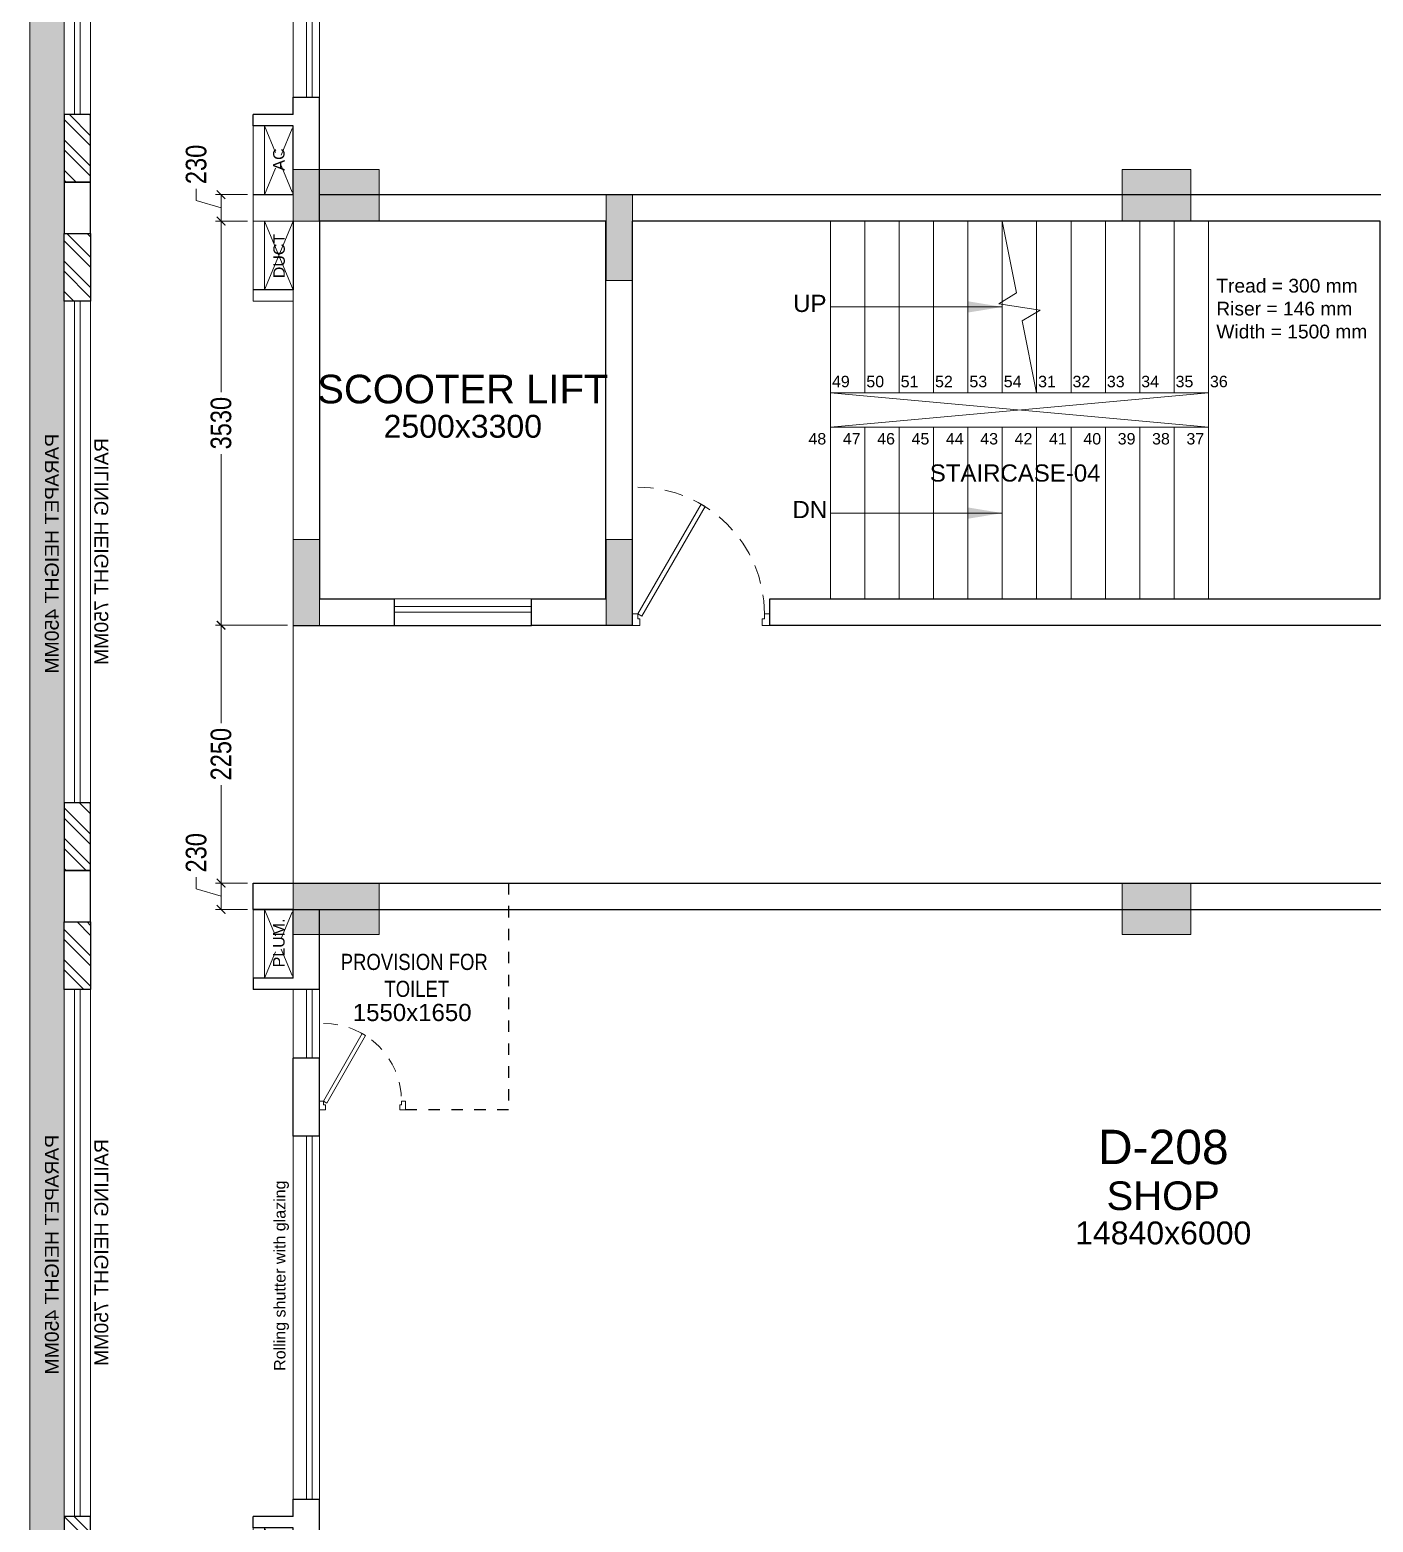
# Model space of a CAD drawing. Header units: metres. Extents: x 9819 to 10514, y 4405 to 4599.
# Drawn here: x 10224.34 to 10236.06, y 4452.65 to 4465.68 of the extents above; entities that cross this region are included whole.
import ezdxf
from ezdxf.enums import TextEntityAlignment as Align

# ---------------------------------------------------------------- set-up
doc = ezdxf.new("R2010")
doc.units = ezdxf.units.M
doc.header["$MEASUREMENT"] = 0
doc.header["$PDMODE"] = 35
doc.header["$PDSIZE"] = 0.3
doc.linetypes.add('DASHED2', pattern=[0.375, 0.25, -0.125])
doc.linetypes.add('HIDDEN', pattern=[0.375, 0.25, -0.125])
doc.layers.add('A_COL. NO', color=4, linetype='Continuous')
for name, color, linetype, lineweight in [('A_CONC', 1, 'Continuous', 30), ('A_DOOR-WIN', 23, 'Continuous', 9), ('A_DOTTED', 8, 'HIDDEN', 0), ('A_EXCAVATION', 15, 'Continuous', 20), ('A_EXT DIM', 7, 'Continuous', 5), ('A_GLAZE', 140, 'Continuous', 5), ('A_LEDGE', 252, 'Continuous', 15), ('A_SHOP NO.', 113, 'Continuous', 5), ('A_SILL 0.09', 9, 'Continuous', 9), ('A_SILL 0.25', 25, 'Continuous', 15), ('A_STAIRS', 21, 'Continuous', 9), ('A_TEXT', 7, 'Continuous', 5), ('A_WALL', 7, 'Continuous', 30), ('A_Wall Hatch', 8, 'Continuous', 5), ('COLUMN-FINAL', 210, 'Continuous', 20), ('Doorline', 251, 'DASHED2', 13), ('ELE .15', 8, 'Continuous', 15)]:
    doc.layers.add(name, color=color, linetype=linetype, lineweight=lineweight)
doc.layers.get('A_COL. NO').off()
doc.styles.add('A', font='ARIALN.TTF')
doc.styles.get("Standard").update_dxf_attribs({"font": 'arial.ttf'})
doc.dimstyles.new('DIM IN MM', dxfattribs={"dimtxt": 0.18, "dimasz": 0.075, "dimexe": 0.05, "dimexo": 0.05, "dimgap": 0.05, "dimtad": 0, "dimdec": 0, "dimlfac": 1000, "dimzin": 3, "dimdsep": 46, "dimtxsty": 'A', "dimblk1": 'ARCHTICK', "dimblk2": 'ARCHTICK', "dimsah": 1, "dimcen": 0, "dimclrd": 256, "dimclre": 256, "dimclrt": 256, "dimadec": 0, "dimazin": 0, "dimtfac": 1, "dimtdec": 0, "dimtofl": 0, "dimtmove": 1, "dimatfit": 3, "dimfxl": 1, "dimtolj": 1, "dimtzin": 0, "dimlwd": -1, "dimlwe": -1, "dimarcsym": 0})

# ---------------------------------------------------------------- blocks, each defined once
blk = doc.blocks.new('D 750')
at = {"layer": 'A_DOOR-WIN'}
for points in [[(-0.372, 0.665), (-0.035, 0.075), (-0.063, 0.059), (-0.4, 0.649)], [(-0.75, 0.075), (-0.75, 0), (-0.7, 0), (-0.7, 0.043), (-0.715, 0.043), (-0.715, 0.075)], [(0, 0.075), (0, 0), (-0.05, 0), (-0.05, 0.043), (-0.035, 0.043), (-0.035, 0.075)]]:
    blk.add_lwpolyline(points, close=True, dxfattribs=at)
at = {"layer": 'Doorline', "ltscale": 0.5}
blk.add_arc((-0.035, 0.075), 0.68, 90, 180, dxfattribs=at)
blk = doc.blocks.new('Typical shops 2nd')
at = {"layer": 'A_DOOR-WIN'}
for p, q in [((0.465, -5.38), (0.465, -2.21)), ((0.515, -5.38), (0.515, -2.21))]:
    blk.add_line(p, q, dxfattribs=at)
at = {"layer": 'A_DOTTED'}
for p, q in [((0.1, -0.83), (0.35, -0.23)), ((0.1, -0.23), (0.35, -0.83)), ((0.1, -6.23), (0.35, -5.63)), ((0.1, -5.63), (0.35, -6.23))]:
    blk.add_line(p, q, dxfattribs=at)
at = {"layer": 'A_GLAZE'}
for p, q in [((0.465, -1.53), (0.465, -0.93)), ((0.515, -1.53), (0.515, -0.93))]:
    blk.add_line(p, q, dxfattribs=at)
at = {"layer": 'A_LEDGE'}
for p, q in [((0, -0.83), (0, -0.23)), ((0.1, -0.83), (0.1, -0.23)), ((0, -5.63), (0, -6.23)), ((0.1, -5.63), (0.1, -6.23))]:
    blk.add_line(p, q, dxfattribs=at)
at = {"layer": 'A_SILL 0.09'}
for p, q in [((0.35, -1.53), (0.35, -0.93)), ((0.58, -1.53), (0.58, -0.93)), ((0.35, -5.38), (0.35, -2.21)), ((0.58, -2.21), (0.58, -5.38))]:
    blk.add_line(p, q, dxfattribs=at)
at = {"layer": 'A_WALL'}
for p, q in [((0, -0.23), (0, 0)), ((0.35, -0.23), (0, -0.23)), ((0.35, -0.83), (0.35, -0.23)), ((0.58, -0.93), (0.58, -0.23)), ((0.35, -0.83), (0, -0.83)), ((0, -0.83), (0, -0.93)), ((0.58, -0.93), (0, -0.93)), ((0.35, -2.21), (0.35, -1.53)), ((0.58, -1.53), (0.35, -1.53)), ((0.58, -2.21), (0.58, -1.53)), ((0.58, -2.21), (0.35, -2.21)), ((0.35, -5.53), (0.35, -5.38)), ((0.35, -5.38), (0.58, -5.38)), ((0.58, -6.46), (0.58, -5.38)), ((0.35, -5.53), (0, -5.53)), ((0, -5.63), (0, -5.53)), ((0.35, -5.63), (0, -5.63)), ((0.35, -6.23), (0.35, -5.63)), ((0.35, -6.23), (0, -6.23))]:
    blk.add_line(p, q, dxfattribs=at)
at = {"layer": 'A_WALL', "color": 252, "linetype": 'DASHED2', "ltscale": 0.3, "true_color": 0x939598}
blk.add_lwpolyline([(0.95, 0), (2.23, 0), (2.23, -1.98), (1.33, -1.98)], dxfattribs=at)
at = {"layer": 'A_DOOR-WIN', "xscale": -1}
blk.add_blockref('D 750', (0.58, -1.98), dxfattribs=at)
at = {"insert": (0.419, -0.618), "char_height": 0.1411, "width": 1.97366, "attachment_point": 1, "style": 'A'}
blk.add_mtext('\\pxqc;PROVISION FOR\\P TOILET ', dxfattribs=at)
at = {"layer": 'A_TEXT'}
for s, p in [('PLUM.', (0.274, -0.523)), ('Rolling shutter with glazing', (0.282, -3.428)), ('AC', (0.274, -5.923))]:
    blk.add_text(s, height=0.1, rotation=90, dxfattribs=at).set_placement(p, align=Align.CENTER)
for s, height, p in [('1550x1650', 0.15, (1.388, -1.205)), ('SHOP', 0.25, (7.945, -2.855)), ('14840x6000', 0.2, (7.945, -3.155))]:
    blk.add_text(s, height=height, dxfattribs=at).set_placement(p, align=Align.CENTER)
blk = doc.blocks.new('_ARCHTICK')
at = {"color": 0, "linetype": 'ByBlock', "const_width": 0.15}
blk.add_lwpolyline([(-0.5, -0.5), (0.5, 0.5)], dxfattribs=at)
blk = doc.blocks.new('D-900')
at = {"layer": 'A_DOOR-WIN'}
for points in [[(0.45, 0.7938), (0.035, 0.075), (0.0627, 0.059), (0.4777, 0.7778)], [(0, 0.075), (0, 0), (0.05, 0), (0.05, 0.043), (0.035, 0.043), (0.035, 0.075)], [(0.9, 0.075), (0.9, 0), (0.85, 0), (0.85, 0.043), (0.865, 0.043), (0.865, 0.075)]]:
    blk.add_lwpolyline(points, close=True, dxfattribs=at)
at = {"layer": 'Doorline', "ltscale": 0.5}
blk.add_arc((0.035, 0.075), 0.83, 0, 90, dxfattribs=at)
blk = doc.blocks.new('*D4050')
at = {"layer": 'A_EXT DIM', "transparency": 16777216}
for p, q in [((10225.789, 4464.193), (10225.789, 4464.293)), ((10226.006, 4464.128), (10225.789, 4464.193)), ((10226.236, 4464.243), (10225.956, 4464.243)), ((10226.006, 4464.243), (10226.006, 4464.013)), ((10226.236, 4464.013), (10225.956, 4464.013))]:
    blk.add_line(p, q, dxfattribs=at)
at = {"layer": 'Defpoints', "color": 0, "transparency": 16777216}
for p in [(10226.286, 4464.243), (10226.006, 4464.013), (10226.286, 4464.013)]:
    blk.add_point(p, dxfattribs=at)
at = {"layer": 'A_EXT DIM', "transparency": 16777216, "xscale": 0.075, "yscale": 0.075, "zscale": 0.075}
for p, rotation in [((10226.006, 4464.243), 90), ((10226.006, 4464.013), 270)]:
    blk.add_blockref('_ARCHTICK', p, dxfattribs=dict(at, rotation=rotation))
at = {"layer": 'A_EXT DIM', "transparency": 16777216, "insert": (10225.789, 4464.507), "char_height": 0.18, "attachment_point": 5, "rotation": 90, "style": 'A'}
blk.add_mtext('\\A1;230', dxfattribs=at)
blk = doc.blocks.new('*D4051')
at = {"layer": 'A_EXT DIM', "transparency": 16777216}
for p, q in [((10226.236, 4464.013), (10225.956, 4464.013)), ((10226.006, 4464.013), (10226.006, 4462.518)), ((10226.006, 4460.483), (10226.006, 4461.978)), ((10226.586, 4460.483), (10225.956, 4460.483))]:
    blk.add_line(p, q, dxfattribs=at)
at = {"layer": 'Defpoints', "color": 0, "transparency": 16777216}
for p in [(10226.286, 4464.013), (10226.006, 4460.483), (10226.636, 4460.483)]:
    blk.add_point(p, dxfattribs=at)
at = {"layer": 'A_EXT DIM', "transparency": 16777216, "xscale": 0.075, "yscale": 0.075, "zscale": 0.075}
for p, rotation in [((10226.006, 4464.013), 90), ((10226.006, 4460.483), 270)]:
    blk.add_blockref('_ARCHTICK', p, dxfattribs=dict(at, rotation=rotation))
at = {"layer": 'A_EXT DIM', "transparency": 16777216, "insert": (10226.006, 4462.248), "char_height": 0.18, "attachment_point": 5, "rotation": 90, "style": 'A'}
blk.add_mtext('\\A1;3530', dxfattribs=at)
blk = doc.blocks.new('*D4052')
at = {"layer": 'A_EXT DIM', "transparency": 16777216}
for p, q in [((10226.586, 4460.483), (10225.956, 4460.483)), ((10226.006, 4460.483), (10226.006, 4459.629)), ((10226.006, 4458.233), (10226.006, 4459.086)), ((10226.236, 4458.233), (10225.956, 4458.233))]:
    blk.add_line(p, q, dxfattribs=at)
at = {"layer": 'Defpoints', "color": 0, "transparency": 16777216}
for p in [(10226.636, 4460.483), (10226.006, 4458.233), (10226.286, 4458.233)]:
    blk.add_point(p, dxfattribs=at)
at = {"layer": 'A_EXT DIM', "transparency": 16777216, "xscale": 0.075, "yscale": 0.075, "zscale": 0.075}
for p, rotation in [((10226.006, 4460.483), 90), ((10226.006, 4458.233), 270)]:
    blk.add_blockref('_ARCHTICK', p, dxfattribs=dict(at, rotation=rotation))
at = {"layer": 'A_EXT DIM', "transparency": 16777216, "insert": (10226.006, 4459.358), "char_height": 0.18, "attachment_point": 5, "rotation": 90, "style": 'A'}
blk.add_mtext('\\A1;2250', dxfattribs=at)
blk = doc.blocks.new('*D4053')
at = {"layer": 'A_EXT DIM', "transparency": 16777216}
for p, q in [((10225.789, 4458.183), (10225.789, 4458.283)), ((10226.236, 4458.233), (10225.956, 4458.233)), ((10226.006, 4458.233), (10226.006, 4458.003)), ((10226.006, 4458.118), (10225.789, 4458.183)), ((10226.236, 4458.003), (10225.956, 4458.003))]:
    blk.add_line(p, q, dxfattribs=at)
at = {"layer": 'Defpoints', "color": 0, "transparency": 16777216}
for p in [(10226.286, 4458.233), (10226.006, 4458.003), (10226.286, 4458.003)]:
    blk.add_point(p, dxfattribs=at)
at = {"layer": 'A_EXT DIM', "transparency": 16777216, "xscale": 0.075, "yscale": 0.075, "zscale": 0.075}
for p, rotation in [((10226.006, 4458.233), 90), ((10226.006, 4458.003), 270)]:
    blk.add_blockref('_ARCHTICK', p, dxfattribs=dict(at, rotation=rotation))
at = {"layer": 'A_EXT DIM', "transparency": 16777216, "insert": (10225.789, 4458.497), "char_height": 0.18, "attachment_point": 5, "rotation": 90, "style": 'A'}
blk.add_mtext('\\A1;230', dxfattribs=at)
blk = doc.blocks.new('Wing D Columns')
at = {"layer": 'COLUMN-FINAL'}
for color, points in [(4, [(0, -30.47), (0, -30.92), (0.75, -30.92), (0.75, -30.47)]), (1, [(7.235, -30.47), (7.235, -30.92), (7.835, -30.92), (7.835, -30.47)]), (4, [(0, -36.7), (0, -37.15), (0.75, -37.15), (0.75, -36.7)]), (1, [(7.235, -36.7), (7.235, -37.15), (7.835, -37.15), (7.835, -36.7)])]:
    blk.add_hatch(color=color, dxfattribs=at).paths.add_polyline_path(points)
h = blk.add_hatch(color=30, dxfattribs=at)
h.dxf.hatch_style = 1
h.paths.add_polyline_path([(2.73, -31.44), (2.96, -31.44), (2.96, -30.69), (2.73, -30.69)])
h = blk.add_hatch(color=5, dxfattribs=at)
h.dxf.hatch_style = 1
h.paths.add_polyline_path([(0, -34.45), (0.23, -34.45), (0.23, -33.7), (0, -33.7)])
h = blk.add_hatch(color=30, dxfattribs=at)
h.dxf.hatch_style = 1
h.paths.add_polyline_path([(2.73, -34.45), (2.96, -34.45), (2.96, -33.7), (2.73, -33.7)])
at = {"layer": 'COLUMN-FINAL', "color": 4}
for points in [[(0, -30.47), (0, -30.92), (0.75, -30.92), (0.75, -30.47)], [(0, -36.7), (0, -37.15), (0.75, -37.15), (0.75, -36.7)]]:
    blk.add_lwpolyline(points, close=True, dxfattribs=at)
at = {"layer": 'COLUMN-FINAL', "color": 1}
for points in [[(7.235, -30.47), (7.235, -30.92), (7.835, -30.92), (7.835, -30.47)], [(7.235, -36.7), (7.235, -37.15), (7.835, -37.15), (7.835, -36.7)]]:
    blk.add_lwpolyline(points, close=True, dxfattribs=at)
at = {"layer": 'COLUMN-FINAL', "color": 30}
for points in [[(2.73, -31.44), (2.96, -31.44), (2.96, -30.69), (2.73, -30.69)], [(2.73, -34.45), (2.96, -34.45), (2.96, -33.7), (2.73, -33.7)]]:
    blk.add_lwpolyline(points, close=True, dxfattribs=at)
at = {"layer": 'COLUMN-FINAL', "color": 5}
blk.add_lwpolyline([(0, -34.45), (0.23, -34.45), (0.23, -33.7), (0, -33.7)], close=True, dxfattribs=at)
blk = doc.blocks.new('WING-D REVISED COLU.')
at = {"layer": 'A_EXCAVATION'}
blk.add_blockref('Wing D Columns', (5532.543, -8729.918), dxfattribs=at)
blk = doc.blocks.new('A$C5cf436e8')
at = {"transparency": 33554493}
h = blk.add_hatch(color=256, dxfattribs=at)
h.dxf.hatch_style = 1
h.paths.add_polyline_path([(-32.21, -72.38), (2.3, -72.38), (2.3, 0.3), (-32.21, 0.3)])
h.paths.add_polyline_path([(-31.91, -72.08), (2, -72.08), (2, 0), (-31.91, 0)], flags=16)
at = {"lineweight": 30, "true_color": 0x636466}
h = blk.add_hatch(dxfattribs=at)
h.set_pattern_fill('ANSI32', color=251, scale=0.5)
h.set_pattern_definition([(45, (-9908.29707, -4401.00705), (-0.1325825215, 0.1325825215), []), (45, (-9908.20869, -4401.00705), (-0.1325825215, 0.1325825215), [])])
h.paths.add_polyline_path([(0.11, 0), (0.11, -0.23), (1.77, -0.23), (1.77, -1.89), (2, -1.89), (2, 0)])
h.paths.add_polyline_path([(2, -2.93), (2, -2.34), (1.77, -2.34), (1.77, -2.93)])
h.paths.add_polyline_path([(2, -7.53), (2, -8.12), (1.77, -8.12), (1.77, -7.53)])
h.paths.add_polyline_path([(2, -9.16), (2, -8.57), (1.77, -8.57), (1.77, -9.16)])
h.paths.add_polyline_path([(2, -13.76), (2, -14.35), (1.77, -14.35), (1.77, -13.76)])
h.paths.add_polyline_path([(2, -15.39), (2, -14.8), (1.77, -14.8), (1.77, -15.39)])
h.paths.add_polyline_path([(2, -19.99), (2, -20.58), (1.77, -20.58), (1.77, -19.99)])
h.paths.add_polyline_path([(2, -21.62), (2, -21.03), (1.77, -21.03), (1.77, -21.62)])
h.paths.add_polyline_path([(2, -26.22), (2, -26.81), (1.77, -26.81), (1.77, -26.22)])
h.paths.add_polyline_path([(2, -27.85), (2, -27.26), (1.77, -27.26), (1.77, -27.85)])
h.paths.add_polyline_path([(2, -32.45), (2, -33.04), (1.77, -33.04), (1.77, -32.45)])
h.paths.add_polyline_path([(2, -34.08), (2, -33.49), (1.77, -33.49), (1.77, -34.08)])
h.paths.add_polyline_path([(2, -38.46), (2, -39.05), (1.77, -39.05), (1.77, -38.46)])
h.paths.add_polyline_path([(2, -40.09), (2, -39.5), (1.77, -39.5), (1.77, -40.09)])
h.paths.add_polyline_path([(2, -46.32), (2, -45.73), (1.77, -45.73), (1.77, -46.32)])
h.paths.add_polyline_path([(2, -44.69), (2, -45.28), (1.77, -45.28), (1.77, -44.69)])
h.paths.add_polyline_path([(2, -50.92), (2, -51.51), (1.77, -51.51), (1.77, -50.92)])
h.paths.add_polyline_path([(2, -52.55), (2, -51.96), (1.77, -51.96), (1.77, -52.55)])
h.paths.add_polyline_path([(2, -58.78), (2, -58.19), (1.77, -58.19), (1.77, -58.78)])
h.paths.add_polyline_path([(2, -57.15), (2, -57.74), (1.77, -57.74), (1.77, -57.15)])
h.paths.add_polyline_path([(2, -64.99), (2, -63.81), (1.77, -63.81), (1.77, -64.99)])
h.paths.add_polyline_path([(0.11, -72.08), (0.11, -71.85), (1.77, -71.85), (1.77, -70.19), (2, -70.19), (2, -72.08)])
h.paths.add_polyline_path([(-0.93, -72.08), (-0.34, -72.08), (-0.34, -71.85), (-0.93, -71.85)])
h.paths.add_polyline_path([(-6.72, -72.08), (-7.31, -72.08), (-7.31, -71.85), (-6.72, -71.85)])
h.paths.add_polyline_path([(-8.35, -72.08), (-7.76, -72.08), (-7.76, -71.85), (-8.35, -71.85)])
h.paths.add_polyline_path([(-23.19, -72.08), (-22.6, -72.08), (-22.6, -71.85), (-23.19, -71.85)])
h.paths.add_polyline_path([(-21.56, -72.08), (-22.15, -72.08), (-22.15, -71.85), (-21.56, -71.85)])
h.paths.add_polyline_path([(-15.77, -72.08), (-15.18, -72.08), (-15.18, -71.85), (-15.77, -71.85)])
h.paths.add_polyline_path([(-14.14, -72.08), (-14.73, -72.08), (-14.73, -71.85), (-14.14, -71.85)])
h.paths.add_polyline_path([(-30.02, -72.08), (-30.02, -71.85), (-31.68, -71.85), (-31.68, -70.19), (-31.91, -70.19), (-31.91, -72.08)])
h.paths.add_polyline_path([(-29.57, -72.08), (-28.98, -72.08), (-28.98, -71.85), (-29.57, -71.85)])
h.paths.add_polyline_path([(-31.91, -64.99), (-31.91, -63.81), (-31.68, -63.81), (-31.68, -64.99)])
h.paths.add_polyline_path([(-31.91, -58.78), (-31.91, -58.19), (-31.68, -58.19), (-31.68, -58.78)])
h.paths.add_polyline_path([(-31.91, -57.15), (-31.91, -57.74), (-31.68, -57.74), (-31.68, -57.15)])
h.paths.add_polyline_path([(-31.91, -52.55), (-31.91, -51.96), (-31.68, -51.96), (-31.68, -52.55)])
h.paths.add_polyline_path([(-31.91, -50.92), (-31.91, -51.51), (-31.68, -51.51), (-31.68, -50.92)])
h.paths.add_polyline_path([(-31.91, -46.32), (-31.91, -45.73), (-31.68, -45.73), (-31.68, -46.32)])
h.paths.add_polyline_path([(-31.91, -44.69), (-31.91, -45.28), (-31.68, -45.28), (-31.68, -44.69)])
h.paths.add_polyline_path([(-31.91, -40.09), (-31.91, -39.5), (-31.68, -39.5), (-31.68, -40.09)])
h.paths.add_polyline_path([(-31.91, -38.46), (-31.91, -39.05), (-31.68, -39.05), (-31.68, -38.46)])
h.paths.add_polyline_path([(-31.91, -34.08), (-31.91, -33.49), (-31.68, -33.49), (-31.68, -34.08)])
h.paths.add_polyline_path([(-31.91, -32.45), (-31.91, -33.04), (-31.68, -33.04), (-31.68, -32.45)])
h.paths.add_polyline_path([(-31.91, -27.85), (-31.91, -27.26), (-31.68, -27.26), (-31.68, -27.85)])
h.paths.add_polyline_path([(-31.91, -26.22), (-31.91, -26.81), (-31.68, -26.81), (-31.68, -26.22)])
h.paths.add_polyline_path([(-31.91, -21.62), (-31.91, -21.03), (-31.68, -21.03), (-31.68, -21.62)])
h.paths.add_polyline_path([(-31.91, -19.99), (-31.91, -20.58), (-31.68, -20.58), (-31.68, -19.99)])
h.paths.add_polyline_path([(-31.91, -15.39), (-31.91, -14.8), (-31.68, -14.8), (-31.68, -15.39)])
h.paths.add_polyline_path([(-31.91, -13.76), (-31.91, -14.35), (-31.68, -14.35), (-31.68, -13.76)])
h.paths.add_polyline_path([(-31.91, -9.16), (-31.91, -8.57), (-31.68, -8.57), (-31.68, -9.16)])
h.paths.add_polyline_path([(-31.91, -7.53), (-31.91, -8.12), (-31.68, -8.12), (-31.68, -7.53)])
h.paths.add_polyline_path([(-31.91, -2.93), (-31.91, -2.34), (-31.68, -2.34), (-31.68, -2.93)])
h.paths.add_polyline_path([(-30.02, 0), (-30.02, -0.23), (-31.68, -0.23), (-31.68, -1.89), (-31.91, -1.89), (-31.91, 0)])
at = {"layer": 'A_CONC'}
for points in [[(-31.91, -33.04), (-31.68, -33.04), (-31.68, -33.49), (-31.91, -33.49)], [(-31.91, -39.05), (-31.68, -39.05), (-31.68, -39.5), (-31.91, -39.5)]]:
    blk.add_lwpolyline(points, close=True, dxfattribs=at)
at = {"layer": 'A_GLAZE', "elevation": 0}
for points in [[(-31.82, -32.45), (-31.77, -32.45), (-31.77, -27.85), (-31.82, -27.85)], [(-31.82, -38.46), (-31.77, -38.46), (-31.77, -34.08), (-31.82, -34.08)], [(-31.82, -44.69), (-31.77, -44.69), (-31.77, -40.09), (-31.82, -40.09)]]:
    blk.add_lwpolyline(points, close=True, dxfattribs=at)
at = {"layer": 'A_SILL 0.25'}
blk.add_lwpolyline([(2, -34.08), (2, 0), (-31.91, 0), (-31.91, -72.08), (2, -72.08), (2, -38.46)], dxfattribs=at)
at = {"layer": 'A_TEXT', "color": 32, "true_color": 0xcd6928}
for p, q in [((-31.91, -32.45), (-31.91, -27.85)), ((-31.68, -27.85), (-31.68, -32.45)), ((-31.91, -38.46), (-31.91, -34.08)), ((-31.68, -34.08), (-31.68, -38.46)), ((-31.91, -44.69), (-31.91, -40.09)), ((-31.68, -40.09), (-31.68, -44.69))]:
    blk.add_line(p, q, dxfattribs=at)
at = {"layer": 'A_WALL'}
for points in [[(-31.91, -27.85), (-31.91, -27.26), (-31.68, -27.26), (-31.68, -27.85)], [(-31.91, -32.45), (-31.91, -33.04), (-31.68, -33.04), (-31.68, -32.45)], [(-31.91, -34.08), (-31.91, -33.49), (-31.68, -33.49), (-31.68, -34.08)], [(-31.91, -38.46), (-31.91, -39.05), (-31.68, -39.05), (-31.68, -38.46)], [(-31.91, -40.09), (-31.91, -39.5), (-31.68, -39.5), (-31.68, -40.09)]]:
    blk.add_lwpolyline(points, close=True, dxfattribs=at)
at = {"layer": 'ELE .15', "color": 7, "true_color": 0xffffff}
blk.add_lwpolyline([(2.3, -34.08), (2.3, 0.3), (-32.21, 0.3), (-32.21, -72.38), (2.3, -72.38), (2.3, -38.46)], dxfattribs=at)
at = {"layer": 'A_TEXT', "color": 32, "true_color": 0xcd6928, "char_height": 0.1215, "attachment_point": 1, "rotation": 90}
for insert in [(-32.079, -31.182), (-32.079, -37.302)]:
    blk.add_mtext_dynamic_manual_height_columns('PARAPET HEIGHT 450MM', width=3.42392, gutter_width=0.931, heights=[0], dxfattribs=dict(at, insert=insert))
at = {"layer": 'A_TEXT', "color": 4, "char_height": 0.1215, "attachment_point": 1, "rotation": 90}
for insert in [(-31.647, -31.144), (-31.647, -37.264)]:
    blk.add_mtext_dynamic_manual_height_columns('RAILING HEIGHT 750MM', width=3.42392, gutter_width=0.931, heights=[0], dxfattribs=dict(at, insert=insert))

msp = doc.modelspace()

# ---------------------------------------------------------------- linework, layer by layer
at = {"layer": 'A_DOOR-WIN'}
for p, q in [((10228.7164, 4460.6478), (10227.5164, 4460.6478)), ((10228.7164, 4460.5978), (10227.5164, 4460.5978))]:
    msp.add_line(p, q, dxfattribs=at)
at = {"layer": 'A_DOTTED', "linetype": 'Continuous'}
for points in [[(10234.6264, 4460.7128), (10234.6264, 4462.2128), (10231.3264, 4462.5128), (10231.3264, 4464.0128)], [(10231.3264, 4460.7128), (10231.3264, 4462.2128), (10234.6264, 4462.5128), (10234.6264, 4464.0128)]]:
    msp.add_lwpolyline(points, dxfattribs=at)
at = {"layer": 'A_SILL 0.09'}
msp.add_line((10227.5164, 4460.7128), (10228.7164, 4460.7128), dxfattribs=at)
msp.add_lwpolyline([(10226.6364, 4463.3128), (10226.6364, 4460.4828), (10226.6364, 4458.2328)], dxfattribs=at)
at = {"layer": 'A_SILL 0.25'}
for points in [[(10226.6364, 4424.8528), (10224.6364, 4424.8528), (10224.6364, 4496.9328), (10258.5464, 4496.9328), (10258.5464, 4464.2428), (10270.3464, 4464.2428), (10270.3464, 4496.9328), (10304.2564, 4496.9328), (10304.2564, 4464.2428), (10316.0564, 4464.2428), (10316.0564, 4496.9328), (10349.9664, 4496.9328), (10349.9664, 4418.6228), (10347.9664, 4418.6228)], [(10226.6364, 4425.0828), (10224.8664, 4425.0828), (10224.8664, 4496.7028), (10258.3164, 4496.7028), (10258.3164, 4464.0128), (10270.5764, 4464.0128), (10270.5764, 4496.7028), (10304.0264, 4496.7028), (10304.0264, 4464.0128), (10316.2864, 4464.0128), (10316.2864, 4496.7028), (10349.7364, 4496.7028), (10349.7364, 4418.8528), (10347.9664, 4418.8528)]]:
    msp.add_lwpolyline(points, dxfattribs=at)
at = {"layer": 'A_STAIRS'}
for p, q in [((10231.6264, 4462.5128), (10231.6264, 4464.0128)), ((10231.9264, 4462.5128), (10231.9264, 4464.0128)), ((10232.2264, 4462.5128), (10232.2264, 4464.0128)), ((10232.5264, 4462.5128), (10232.5264, 4464.0128)), ((10233.4264, 4462.5128), (10233.4264, 4464.0128)), ((10233.7264, 4462.5128), (10233.7264, 4464.0128)), ((10234.0264, 4462.5128), (10234.0264, 4464.0128)), ((10234.3264, 4462.5128), (10234.3264, 4464.0128)), ((10231.6264, 4462.2128), (10231.6264, 4460.7128)), ((10231.9264, 4462.2128), (10231.9264, 4460.7128)), ((10232.2264, 4462.2128), (10232.2264, 4460.7128)), ((10232.5264, 4462.2128), (10232.5264, 4460.7128)), ((10232.8264, 4462.2128), (10232.8264, 4460.7128)), ((10233.1264, 4462.2128), (10233.1264, 4460.7128)), ((10233.4264, 4462.2128), (10233.4264, 4460.7128)), ((10233.7264, 4462.2128), (10233.7264, 4460.7128)), ((10234.0264, 4462.2128), (10234.0264, 4460.7128)), ((10234.3264, 4462.2128), (10234.3264, 4460.7128))]:
    msp.add_line(p, q, dxfattribs=at)
at = {"layer": 'A_STAIRS', "linetype": 'Continuous'}
msp.add_lwpolyline([(10233.1264, 4464.0128), (10233.1264, 4462.5128), (10233.001, 4463.1402), (10233.1571, 4463.2352), (10232.7958, 4463.2904), (10232.9519, 4463.3854), (10232.8264, 4464.0128), (10232.8264, 4462.5128)], dxfattribs=at)
at = {"layer": 'A_STAIRS'}
msp.add_lwpolyline([(10231.3264, 4462.5128), (10234.6264, 4462.5128), (10234.6264, 4462.2128), (10231.3264, 4462.2128)], close=True, dxfattribs=at)
at = {"layer": 'A_WALL'}
for p, q in [((10256.3164, 4464.2428), (10226.8664, 4464.2428)), ((10226.6364, 4460.4828), (10227.5164, 4460.4828)), ((10226.2864, 4458.2328), (10256.8964, 4458.2328)), ((10226.2864, 4458.0028), (10256.8964, 4458.0028))]:
    msp.add_line(p, q, dxfattribs=at)
for points in [[(10226.6364, 4464.0128), (10226.6364, 4463.4128), (10226.2864, 4463.4128)], [(10238.6764, 4461.6828), (10238.6764, 4460.7128), (10238.6764, 4460.4828), (10230.7964, 4460.4828), (10230.7964, 4460.7128), (10236.1264, 4460.7128), (10236.1264, 4464.0128), (10229.5964, 4464.0128), (10229.5964, 4460.4828), (10228.7164, 4460.4828)]]:
    msp.add_lwpolyline(points, dxfattribs=at)
msp.add_lwpolyline([(10229.3664, 4460.7128), (10229.3664, 4464.0128), (10226.8664, 4464.0128), (10226.8664, 4460.7128), (10227.5164, 4460.7128), (10227.5164, 4460.4828), (10228.7164, 4460.4828), (10228.7164, 4460.7128)], close=True, dxfattribs=at)
at = {"layer": 'A_Wall Hatch'}
msp.add_lwpolyline([(10226.2864, 4464.2428), (10226.2864, 4464.0128), (10226.6364, 4464.0128), (10226.3864, 4463.4128), (10226.3864, 4464.0128), (10226.6364, 4463.4128), (10226.6364, 4463.3128), (10226.2864, 4463.3128), (10226.2864, 4463.4128), (10226.2864, 4464.0128)], dxfattribs=at)

# ---------------------------------------------------------------- block references
at = {"layer": 'A_COL. NO'}
msp.add_blockref('WING-D REVISED COLU.', (4694.0937, 13224.8507), dxfattribs=at)
at = {"layer": 'A_DOOR-WIN', "xscale": 1.333333333270275, "yscale": 1.333333333270275, "zscale": 1.333333333270275}
msp.add_blockref('D-900', (10229.5964, 4460.4828), dxfattribs=at)
at = {"layer": 'A_SILL 0.25', "xscale": -1, "rotation": 180}
msp.add_blockref('A$C5cf436e8', (10256.5464, 4424.8528), dxfattribs=at)
at = {"layer": 'A_Wall Hatch'}
for p in [(10226.2864, 4470.4728), (10226.2864, 4458.2328)]:
    msp.add_blockref('Typical shops 2nd', p, dxfattribs=at)

# ---------------------------------------------------------------- texts
at = {"layer": 'A_SHOP NO.'}
msp.add_text('D-208', height=0.3, dxfattribs=at).set_placement((10234.232, 4455.7786), align=Align.CENTER)
at = {"layer": 'A_STAIRS'}
for s, p in [('49', (10231.3393, 4462.5616)), ('50', (10231.6393, 4462.5616)), ('51', (10231.9393, 4462.5616)), ('52', (10232.2393, 4462.5616)), ('53', (10232.5393, 4462.5616)), ('54', (10232.8393, 4462.5616)), ('31', (10233.1393, 4462.5616)), ('32', (10233.4393, 4462.5616)), ('33', (10233.7393, 4462.5616)), ('34', (10234.0393, 4462.5616)), ('35', (10234.3393, 4462.5616)), ('36', (10234.6393, 4462.5616))]:
    msp.add_text(s, height=0.1, dxfattribs=at).set_placement(p)
for s, p in [('48', (10231.2894, 4462.0617)), ('47', (10231.5894, 4462.0617)), ('46', (10231.8894, 4462.0617)), ('45', (10232.1894, 4462.0617)), ('44', (10232.4894, 4462.0617)), ('43', (10232.7894, 4462.0617)), ('42', (10233.0894, 4462.0617)), ('41', (10233.3894, 4462.0617)), ('40', (10233.6894, 4462.0617)), ('39', (10233.9894, 4462.0617)), ('38', (10234.2894, 4462.0617)), ('37', (10234.5894, 4462.0617))]:
    msp.add_text(s, height=0.1, dxfattribs=at).set_placement(p, align=Align.RIGHT)
at = {"layer": 'A_TEXT'}
msp.add_text('DUCT', height=0.1, rotation=90, dxfattribs=at).set_placement((10226.5626, 4463.7072), align=Align.CENTER)
for s, height, p in [('UP', 0.15, (10231.1462, 4463.2188)), ('SCOOTER LIFT', 0.25, (10228.1164, 4462.4208)), ('2500x3300', 0.2, (10228.1164, 4462.1208)), ('STAIRCASE-04', 0.15, (10232.9388, 4461.7378)), ('DN', 0.15, (10231.1462, 4461.4188))]:
    msp.add_text(s, height=height, dxfattribs=at).set_placement(p, align=Align.CENTER)
at = {"layer": 'A_TEXT', "insert": (10235.5258, 4463.5081), "char_height": 0.12, "width": 1.661733, "attachment_point": 2}
msp.add_mtext('\\pxql;Tread = 300 mm\\PRiser = 146 mm\\PWidth = 1500 mm', dxfattribs=at)

# ---------------------------------------------------------------- dimensions: what is measured, and where the dimension line sits
at = {"layer": 'A_EXT DIM'}
for base, p1, p2, picture, middle in [((10226.0062, 4464.0128), (10226.2864, 4464.2428), (10226.2864, 4464.0128), '*D4050', (10225.7893, 4464.3429)), ((10226.0062, 4460.4828), (10226.2864, 4464.0128), (10226.6364, 4460.4828), '*D4051', (10226.0062, 4462.2478)), ((10226.0062, 4458.2328), (10226.6364, 4460.4828), (10226.2864, 4458.2328), '*D4052', (10226.0062, 4459.3578)), ((10226.0062, 4458.0028), (10226.2864, 4458.2328), (10226.2864, 4458.0028), '*D4053', (10225.7893, 4458.3329))]:
    dim = msp.add_linear_dim(base=base, p1=p1, p2=p2, angle=90, dimstyle='DIM IN MM', override={"dimpost": '\\X'}, dxfattribs=at)
    dim.commit()
    dim.dimension.update_dxf_attribs({"geometry": picture, "text_midpoint": middle})

# ---------------------------------------------------------------- leaders
at = {"layer": 'A_STAIRS'}
for points in [[(10232.8264, 4463.2628), (10231.3264, 4463.2628)], [(10232.8264, 4461.4628), (10231.3264, 4461.4628)]]:
    msp.add_leader(points, dimstyle='DIM IN MM', override={"dimasz": 0.3, "dimgap": 0.05, "dimtad": 0}, dxfattribs=at)

doc.saveas('drawing.dxf')
